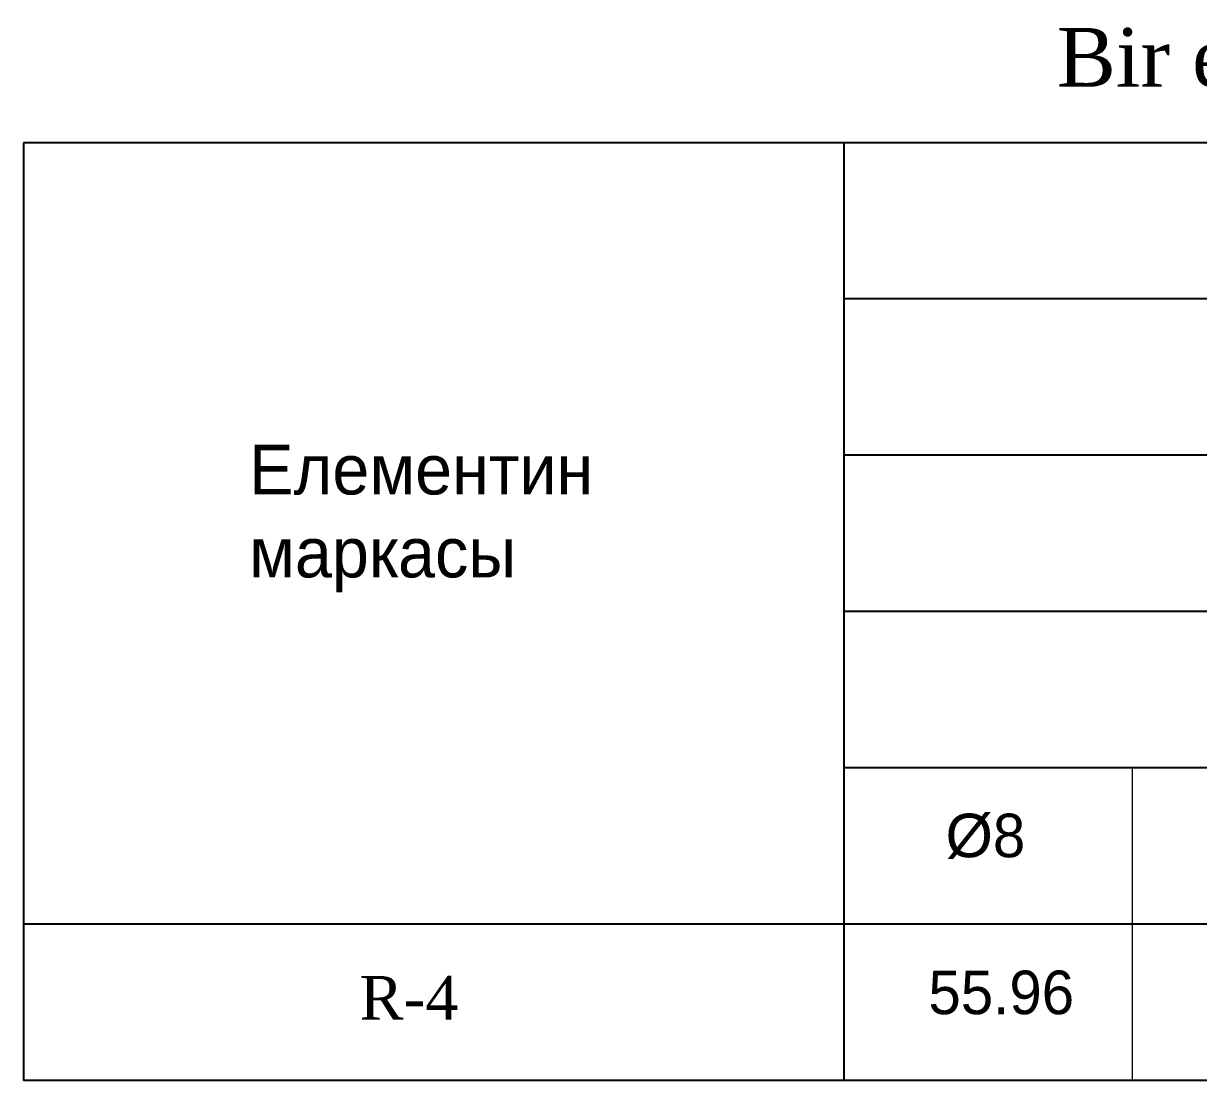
# Model space of a CAD drawing. Header units: millimetres. Extents: x -149347 to 251215, y -2929184 to -2541447.
# Drawn here: x 87979 to 94401, y -2696234 to -2690458 of the extents above; entities that cross this region are included whole.
import ezdxf

# ---------------------------------------------------------------- set-up
doc = ezdxf.new("R2010")
doc.units = ezdxf.units.MM
doc.layers.add('A-Wall', color=7, linetype='Continuous', lineweight=30)
doc.layers.add('APS_MADEIRA', color=35, linetype='Continuous', lineweight=15)
doc.styles.add('A3_Times_AzLat', font='A3TI(LA).TTF')

msp = doc.modelspace()

# ---------------------------------------------------------------- linework, layer by layer
at = {"ltscale": 3}
for p, q in [((105785.04595, -2691109.26111), (87978.78491, -2691109.26111)), ((87978.78491, -2691109.26111), (87978.78491, -2696234.32259)), ((92463.49302, -2691109.26111), (92463.49302, -2696234.32259)), ((103649.47066, -2691963.17201), (92463.49302, -2691963.17201)), ((103649.47066, -2692817.40213), (92463.49302, -2692817.40213)), ((103649.47066, -2693671.63224), (92463.49302, -2693671.63224)), ((103649.47066, -2694525.86236), (92463.49302, -2694525.86236)), ((105785.04595, -2695380.09248), (87978.78491, -2695380.09248)), ((105785.04595, -2696234.32259), (87978.78491, -2696234.32259))]:
    msp.add_line(p, q, dxfattribs=at)
at = {"layer": 'APS_MADEIRA', "color": 7, "lineweight": 15, "ltscale": 25}
for p, q in [((92463.49302, -2694525.86236), (92463.49302, -2696234.32259)), ((94039.38186, -2694525.86236), (94039.38186, -2696234.32259))]:
    msp.add_line(p, q, dxfattribs=at)

# ---------------------------------------------------------------- texts
at = {"color": 0, "lineweight": 0, "attachment_point": 1, "style": 'A3_Times_AzLat'}
for s, insert, char_height, width in [('\\pt8620.7;{\\fTimes New Roman|b0|i0|c238|p18;Bir element üçün} {\\fTimes New Roman|b0|i0|c238|p18;polad sərfi cədvəli}', (93627.03783, -2690481.83049), 320.33629353, 18427.4872438), ('Елементин\\Pмаркасы', (89212.11496, -2692759.54991), 272, 5180.7666075), ('{\\fArial|b0|i0|c204|p32;Ø}8  ', (93018.77089, -2694776.15968), 238, 9423.318476)]:
    msp.add_mtext(s, dxfattribs=dict(at, insert=insert, char_height=char_height, width=width))
at = {"lineweight": 9, "insert": (89815.7019, -2695663.11498), "char_height": 238, "width": 6940.3420685, "attachment_point": 1, "style": 'A3_Times_AzLat'}
msp.add_mtext('{\\fTimes New Roman|b0|i0|c0|p18;R-\\fTimes New Roman|b0|i0|c238|p18;4}', dxfattribs=at)
at = {"layer": 'A-Wall', "color": 0, "insert": (93323.1593, -2695633.85473), "char_height": 238, "width": 19879.9205725, "attachment_point": 2, "style": 'A3_Times_AzLat'}
msp.add_mtext('55.96', dxfattribs=at)

doc.saveas('drawing.dxf')
